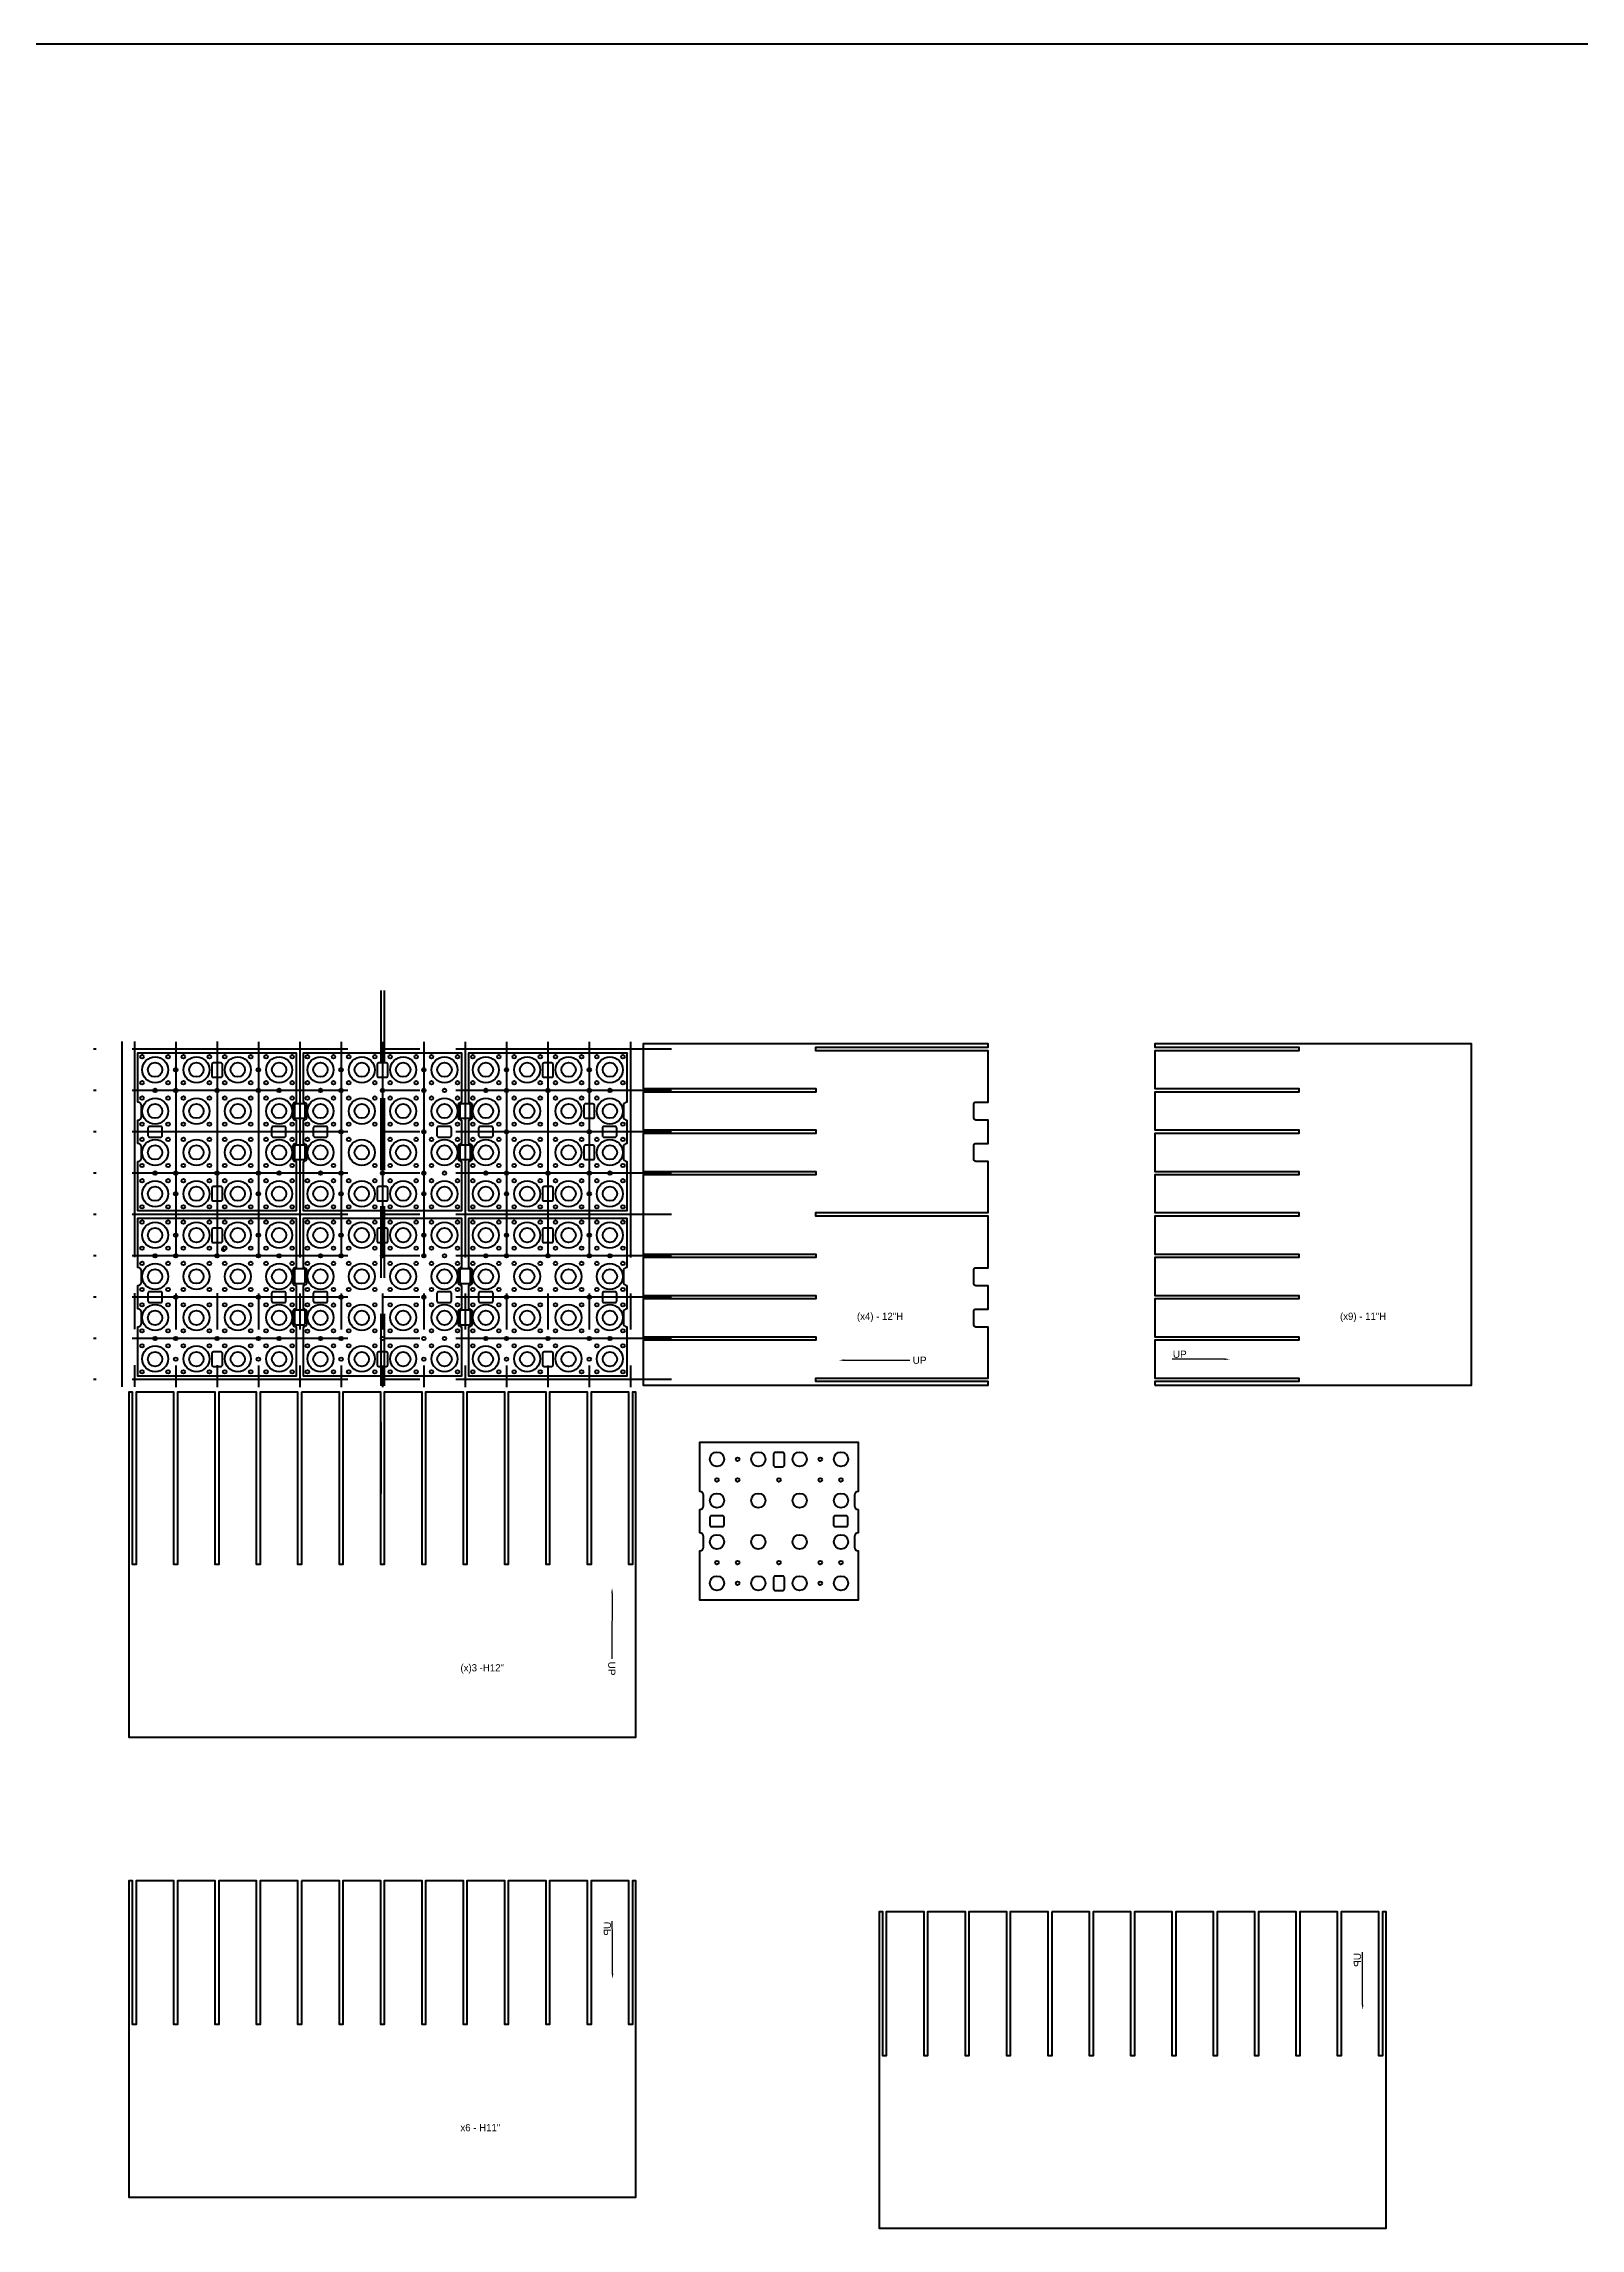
# Model space of a CAD drawing. Header units: millimetres. Extents: x -4815 to 20749, y -4662 to 5111.
# Drawn here: x 3294.2 to 3347.6, y 669.2 to 745.1 of the extents above; entities that cross this region are included whole.
import ezdxf
from ezdxf import colors
from ezdxf.entities.mleader import LeaderData, LeaderLine
from ezdxf.math import Vec2, Vec3

# ---------------------------------------------------------------- set-up
doc = ezdxf.new("R2010")
doc.units = ezdxf.units.MM
doc.header["$LTSCALE"] = 10
doc.header["$MEASUREMENT"] = 0
for name, pattern in [('CENTER2', [1.125, 0.75, -0.125, 0.125, -0.125]), ('DASHED2', [0.375, 0.25, -0.125]), ('HIDDEN', [0.375, 0.25, -0.125]), ('HIDDEN2', [0.1875, 0.125, -0.0625])]:
    doc.linetypes.add(name, pattern=pattern)
for name, color, linetype in [('A-ANNO-CNTR', 10, 'CENTER2'), ('A-ANNO-LEGN', 4, 'Continuous'), ('A-DETL-___4', 4, 'Continuous'), ('A-DETL-HDDN', 8, 'HIDDEN'), ('A-SECT-___5', 5, 'Continuous'), ('A-TTBL-___3', 3, 'Continuous')]:
    doc.layers.add(name, color=color, linetype=linetype)

# ---------------------------------------------------------------- blocks, each defined once
blk = doc.blocks.new('Interface PCB (Rev 2)')
at = {"layer": 'A-DETL-___4', "lineweight": 40, "transparency": 33554687}
blk.add_lwpolyline([(2.75, 0.406), (2.75, -0.406, 0.414214), (2.625, -0.531), (2.625, -0.906, 0.414214), (2.75, -1.031), (2.75, -2.75), (-2.75, -2.75), (-2.75, -1.031, 0.414214), (-2.625, -0.906), (-2.625, -0.531, 0.414214), (-2.75, -0.406), (-2.75, 0.406, 0.414214), (-2.625, 0.531), (-2.625, 0.906, 0.414214), (-2.75, 1.031), (-2.75, 2.75), (2.75, 2.75), (2.75, 1.031, 0.414214), (2.625, 0.906), (2.625, 0.531, 0.414214), (2.75, 0.406)], format="xyb", dxfattribs=at)
for centre, radius in [((-2.156, 2.156), 0.25), ((-0.719, 2.156), 0.25), ((0.719, 2.156), 0.25), ((2.156, 2.156), 0.25), ((-1.438, 2.156), 0.0625), ((1.437, 2.156), 0.0625), ((-2.156, 0.719), 0.25), ((-2.156, 1.437), 0.0625), ((-1.438, 1.437), 0.0625), ((-0.719, 0.719), 0.25), ((0, 1.437), 0.0625), ((0.719, 0.719), 0.25), ((1.437, 1.437), 0.0625), ((2.156, 0.719), 0.25), ((2.156, 1.437), 0.0625), ((-2.156, -0.719), 0.25), ((-0.719, -0.719), 0.25), ((0.719, -0.719), 0.25), ((2.156, -0.719), 0.25), ((-2.156, -1.438), 0.0625), ((-1.438, -1.438), 0.0625), ((0, -1.438), 0.0625), ((1.437, -1.438), 0.0625), ((2.156, -1.438), 0.0625), ((-2.156, -2.156), 0.25), ((-1.438, -2.156), 0.0625), ((-0.719, -2.156), 0.25), ((0.719, -2.156), 0.25), ((1.437, -2.156), 0.0625), ((2.156, -2.156), 0.25)]:
    blk.add_circle(centre, radius, dxfattribs=at)

msp = doc.modelspace()

# ---------------------------------------------------------------- linework, layer by layer
at = {"layer": 'A-ANNO-CNTR', "lineweight": 40, "transparency": 33554687}
for p, q in [((3296.908, 710.421), (3296.908, 698.421)), ((3297.346, 710.421), (3297.346, 698.421)), ((3298.783, 710.41), (3298.783, 698.41)), ((3300.221, 710.421), (3300.221, 698.421)), ((3300.221, 710.41), (3300.221, 698.41)), ((3301.658, 710.41), (3301.658, 698.41)), ((3303.096, 710.41), (3303.096, 698.41)), ((3304.533, 710.41), (3304.533, 698.41)), ((3305.971, 710.41), (3305.971, 698.41)), ((3307.408, 710.41), (3307.408, 698.41)), ((3308.846, 710.41), (3308.846, 698.41)), ((3310.283, 710.41), (3310.283, 698.41)), ((3311.721, 710.41), (3311.721, 698.41)), ((3313.158, 710.41), (3313.158, 698.41)), ((3314.596, 710.41), (3314.596, 698.41)), ((3316.021, 710.16), (3295.921, 710.16)), ((3316.021, 708.723), (3295.921, 708.723)), ((3316.021, 707.285), (3295.921, 707.285)), ((3316.021, 705.848), (3295.921, 705.848)), ((3316.021, 704.41), (3295.921, 704.41)), ((3316.021, 702.973), (3295.921, 702.973)), ((3316.021, 701.535), (3295.921, 701.535)), ((3316.021, 700.098), (3295.921, 700.098)), ((3316.021, 698.671), (3295.921, 698.671))]:
    msp.add_line(p, q, dxfattribs=at)
at = {"layer": 'A-DETL-HDDN', "linetype": 'HIDDEN2', "lineweight": 40, "transparency": 33554687}
for points in [[(3319.881, 695.639, 0.414214), (3319.944, 695.702), (3319.944, 696.077, 0.414214), (3319.881, 696.139), (3319.631, 696.139, 0.414214), (3319.569, 696.077), (3319.569, 695.702, 0.414214), (3319.631, 695.639)], [(3317.35, 693.619, 0.414214), (3317.413, 693.556), (3317.788, 693.556, 0.414214), (3317.85, 693.619), (3317.85, 693.869, 0.414214), (3317.788, 693.931), (3317.413, 693.931, 0.414214), (3317.35, 693.869)], [(3321.652, 693.619, 0.414214), (3321.714, 693.556), (3322.089, 693.556, 0.414214), (3322.152, 693.619), (3322.152, 693.869, 0.414214), (3322.089, 693.931), (3321.714, 693.931, 0.414214), (3321.652, 693.869)], [(3319.881, 691.338, 0.414214), (3319.944, 691.4), (3319.944, 691.775, 0.414214), (3319.881, 691.838), (3319.631, 691.838, 0.414214), (3319.569, 691.775), (3319.569, 691.4, 0.414214), (3319.631, 691.338)]]:
    msp.add_lwpolyline(points, format="xyb", close=True, dxfattribs=at)
at = {"layer": 'A-SECT-___5', "lineweight": 40, "transparency": 33554687}
for points in [[(3300.346, 709.18, 0.414214), (3300.408, 709.243), (3300.408, 709.618, 0.414214), (3300.346, 709.68), (3300.096, 709.68, 0.414214), (3300.033, 709.618), (3300.033, 709.243, 0.414214), (3300.096, 709.18)], [(3306.096, 709.18, 0.414214), (3306.158, 709.243), (3306.158, 709.618, 0.414214), (3306.096, 709.68), (3305.846, 709.68, 0.414214), (3305.783, 709.618), (3305.783, 709.243, 0.414214), (3305.846, 709.18)], [(3311.846, 709.18, 0.414214), (3311.908, 709.243), (3311.908, 709.618, 0.414214), (3311.846, 709.68), (3311.596, 709.68, 0.414214), (3311.533, 709.618), (3311.533, 709.243, 0.414214), (3311.596, 709.18)], [(3303.221, 707.754, 0.414214), (3303.283, 707.816), (3303.283, 708.191, 0.414214), (3303.221, 708.254), (3302.971, 708.254, 0.414214), (3302.908, 708.191), (3302.908, 707.816, 0.414214), (3302.971, 707.754)], [(3308.971, 707.754, 0.414214), (3309.033, 707.816), (3309.033, 708.191, 0.414214), (3308.971, 708.254), (3308.721, 708.254, 0.414214), (3308.658, 708.191), (3308.658, 707.816, 0.414214), (3308.721, 707.754)], [(3313.283, 707.754, 0.414214), (3313.346, 707.816), (3313.346, 708.191, 0.414214), (3313.283, 708.254), (3313.033, 708.254, 0.414214), (3312.971, 708.191), (3312.971, 707.816, 0.414214), (3313.033, 707.754)], [(3297.815, 707.16, 0.414214), (3297.877, 707.098), (3298.252, 707.098, 0.414214), (3298.315, 707.16), (3298.315, 707.41, 0.414214), (3298.252, 707.473), (3297.877, 707.473, 0.414214), (3297.815, 707.41)], [(3302.116, 707.16, 0.414214), (3302.179, 707.098), (3302.554, 707.098, 0.414214), (3302.616, 707.16), (3302.616, 707.41, 0.414214), (3302.554, 707.473), (3302.179, 707.473, 0.414214), (3302.116, 707.41)], [(3303.565, 707.16, 0.414214), (3303.627, 707.098), (3304.002, 707.098, 0.414214), (3304.065, 707.16), (3304.065, 707.41, 0.414214), (3304.002, 707.473), (3303.627, 707.473, 0.414214), (3303.565, 707.41)], [(3307.866, 707.16, 0.414214), (3307.929, 707.098), (3308.304, 707.098, 0.414214), (3308.366, 707.16), (3308.366, 707.41, 0.414214), (3308.304, 707.473), (3307.929, 707.473, 0.414214), (3307.866, 707.41)], [(3309.315, 707.16, 0.414214), (3309.377, 707.098), (3309.752, 707.098, 0.414214), (3309.815, 707.16), (3309.815, 707.41, 0.414214), (3309.752, 707.473), (3309.377, 707.473, 0.414214), (3309.315, 707.41)], [(3313.616, 707.16, 0.414214), (3313.679, 707.098), (3314.054, 707.098, 0.414214), (3314.116, 707.16), (3314.116, 707.41, 0.414214), (3314.054, 707.473), (3313.679, 707.473, 0.414214), (3313.616, 707.41)], [(3303.221, 706.316, 0.414214), (3303.283, 706.379), (3303.283, 706.754, 0.414214), (3303.221, 706.816), (3302.971, 706.816, 0.414214), (3302.908, 706.754), (3302.908, 706.379, 0.414214), (3302.971, 706.316)], [(3308.971, 706.316, 0.414214), (3309.033, 706.379), (3309.033, 706.754, 0.414214), (3308.971, 706.816), (3308.721, 706.816, 0.414214), (3308.658, 706.754), (3308.658, 706.379, 0.414214), (3308.721, 706.316)], [(3313.283, 706.316, 0.414214), (3313.346, 706.379), (3313.346, 706.754, 0.414214), (3313.283, 706.816), (3313.033, 706.816, 0.414214), (3312.971, 706.754), (3312.971, 706.379, 0.414214), (3313.033, 706.316)], [(3300.346, 704.879, 0.414214), (3300.408, 704.941), (3300.408, 705.316, 0.414214), (3300.346, 705.379), (3300.096, 705.379, 0.414214), (3300.033, 705.316), (3300.033, 704.941, 0.414214), (3300.096, 704.879)], [(3306.096, 704.879, 0.414214), (3306.158, 704.941), (3306.158, 705.316, 0.414214), (3306.096, 705.379), (3305.846, 705.379, 0.414214), (3305.783, 705.316), (3305.783, 704.941, 0.414214), (3305.846, 704.879)], [(3311.846, 704.879, 0.414214), (3311.908, 704.941), (3311.908, 705.316, 0.414214), (3311.846, 705.379), (3311.596, 705.379, 0.414214), (3311.533, 705.316), (3311.533, 704.941, 0.414214), (3311.596, 704.879)], [(3300.346, 703.43, 0.414214), (3300.408, 703.493), (3300.408, 703.868, 0.414214), (3300.346, 703.93), (3300.096, 703.93, 0.414214), (3300.033, 703.868), (3300.033, 703.493, 0.414214), (3300.096, 703.43)], [(3306.096, 703.43, 0.414214), (3306.158, 703.493), (3306.158, 703.868, 0.414214), (3306.096, 703.93), (3305.846, 703.93, 0.414214), (3305.783, 703.868), (3305.783, 703.493, 0.414214), (3305.846, 703.43)], [(3311.846, 703.43, 0.414214), (3311.908, 703.493), (3311.908, 703.868, 0.414214), (3311.846, 703.93), (3311.596, 703.93, 0.414214), (3311.533, 703.868), (3311.533, 703.493, 0.414214), (3311.596, 703.43)], [(3300.51, 703.181, 1.508577), (3300.429, 703.262, 1.508577)], [(3303.221, 702.015, 0.414214), (3303.283, 702.077), (3303.283, 702.452, 0.414214), (3303.221, 702.515), (3302.971, 702.515, 0.414214), (3302.908, 702.452), (3302.908, 702.077, 0.414214), (3302.971, 702.015)], [(3308.971, 702.015, 0.414214), (3309.033, 702.077), (3309.033, 702.452, 0.414214), (3308.971, 702.515), (3308.721, 702.515, 0.414214), (3308.658, 702.452), (3308.658, 702.077, 0.414214), (3308.721, 702.015)], [(3297.815, 701.41, 0.414214), (3297.877, 701.348), (3298.252, 701.348, 0.414214), (3298.315, 701.41), (3298.315, 701.66, 0.414214), (3298.252, 701.723), (3297.877, 701.723, 0.414214), (3297.815, 701.66)], [(3302.116, 701.41, 0.414214), (3302.179, 701.348), (3302.554, 701.348, 0.414214), (3302.616, 701.41), (3302.616, 701.66, 0.414214), (3302.554, 701.723), (3302.179, 701.723, 0.414214), (3302.116, 701.66)], [(3303.565, 701.41, 0.414214), (3303.627, 701.348), (3304.002, 701.348, 0.414214), (3304.065, 701.41), (3304.065, 701.66, 0.414214), (3304.002, 701.723), (3303.627, 701.723, 0.414214), (3303.565, 701.66)], [(3307.866, 701.41, 0.414214), (3307.929, 701.348), (3308.304, 701.348, 0.414214), (3308.366, 701.41), (3308.366, 701.66, 0.414214), (3308.304, 701.723), (3307.929, 701.723, 0.414214), (3307.866, 701.66)], [(3309.315, 701.41, 0.414214), (3309.377, 701.348), (3309.752, 701.348, 0.414214), (3309.815, 701.41), (3309.815, 701.66, 0.414214), (3309.752, 701.723), (3309.377, 701.723, 0.414214), (3309.315, 701.66)], [(3313.616, 701.41, 0.414214), (3313.679, 701.348), (3314.054, 701.348, 0.414214), (3314.116, 701.41), (3314.116, 701.66, 0.414214), (3314.054, 701.723), (3313.679, 701.723, 0.414214), (3313.616, 701.66)], [(3303.221, 700.577, 0.414214), (3303.283, 700.64), (3303.283, 701.015, 0.414214), (3303.221, 701.077), (3302.971, 701.077, 0.414214), (3302.908, 701.015), (3302.908, 700.64, 0.414214), (3302.971, 700.577)], [(3308.971, 700.577, 0.414214), (3309.033, 700.64), (3309.033, 701.015, 0.414214), (3308.971, 701.077), (3308.721, 701.077, 0.414214), (3308.658, 701.015), (3308.658, 700.64, 0.414214), (3308.721, 700.577)], [(3300.346, 699.129, 0.414214), (3300.408, 699.191), (3300.408, 699.566, 0.414214), (3300.346, 699.629), (3300.096, 699.629, 0.414214), (3300.033, 699.566), (3300.033, 699.191, 0.414214), (3300.096, 699.129)], [(3306.096, 699.129, 0.414214), (3306.158, 699.191), (3306.158, 699.566, 0.414214), (3306.096, 699.629), (3305.846, 699.629, 0.414214), (3305.783, 699.566), (3305.783, 699.191, 0.414214), (3305.846, 699.129)], [(3311.846, 699.129, 0.414214), (3311.908, 699.191), (3311.908, 699.566, 0.414214), (3311.846, 699.629), (3311.596, 699.629, 0.414214), (3311.533, 699.566), (3311.533, 699.191, 0.414214), (3311.596, 699.129)]]:
    msp.add_lwpolyline(points, format="xyb", close=True, dxfattribs=at)
for centre, radius in [((3297.612, 709.894), 0.0625), ((3298.065, 709.441), 0.45), ((3298.517, 709.894), 0.0625), ((3299.049, 709.894), 0.0625), ((3299.502, 709.441), 0.45), ((3299.955, 709.894), 0.0625), ((3300.487, 709.894), 0.0625), ((3300.94, 709.441), 0.45), ((3301.392, 709.894), 0.0625), ((3301.924, 709.894), 0.0625), ((3302.377, 709.441), 0.45), ((3302.83, 709.894), 0.0625), ((3303.362, 709.894), 0.0625), ((3303.815, 709.441), 0.45), ((3304.267, 709.894), 0.0625), ((3304.799, 709.894), 0.0625), ((3305.252, 709.441), 0.45), ((3305.705, 709.894), 0.0625), ((3306.237, 709.894), 0.0625), ((3306.69, 709.441), 0.45), ((3307.142, 709.894), 0.0625), ((3307.674, 709.894), 0.0625), ((3308.127, 709.441), 0.45), ((3308.58, 709.894), 0.0625), ((3308.58, 709.894), 0.0625), ((3309.112, 709.894), 0.0625), ((3309.565, 709.441), 0.45), ((3310.017, 709.894), 0.0625), ((3310.549, 709.894), 0.0625), ((3311.002, 709.441), 0.45), ((3311.455, 709.894), 0.0625), ((3311.987, 709.894), 0.0625), ((3312.44, 709.441), 0.45), ((3312.892, 709.894), 0.0625), ((3313.424, 709.894), 0.0625), ((3313.877, 709.441), 0.45), ((3314.33, 709.894), 0.0625), ((3297.612, 708.989), 0.0625), ((3298.065, 708.723), 0.0625), ((3298.517, 708.989), 0.0625), ((3298.783, 709.441), 0.0625), ((3298.783, 708.723), 0.0625), ((3299.049, 708.989), 0.0625), ((3299.955, 708.989), 0.0625), ((3300.221, 708.723), 0.0625), ((3300.487, 708.989), 0.0625), ((3301.392, 708.989), 0.0625), ((3301.658, 709.441), 0.0625), ((3301.658, 708.723), 0.0625), ((3301.924, 708.989), 0.0625), ((3302.377, 708.723), 0.0625), ((3302.83, 708.989), 0.0625), ((3303.362, 708.989), 0.0625), ((3303.815, 708.723), 0.0625), ((3304.267, 708.989), 0.0625), ((3304.533, 709.441), 0.0625), ((3304.533, 708.723), 0.0625), ((3304.799, 708.989), 0.0625), ((3305.705, 708.989), 0.0625), ((3305.971, 708.723), 0.0625), ((3306.237, 708.989), 0.0625), ((3307.142, 708.989), 0.0625), ((3307.408, 709.441), 0.0625), ((3307.408, 708.723), 0.0625), ((3307.674, 708.989), 0.0625), ((3307.674, 708.989), 0.0625), ((3308.127, 708.723), 0.0625), ((3308.58, 708.989), 0.0625), ((3309.112, 708.989), 0.0625), ((3309.565, 708.723), 0.0625), ((3310.017, 708.989), 0.0625), ((3310.283, 709.441), 0.0625), ((3310.283, 708.723), 0.0625), ((3310.549, 708.989), 0.0625), ((3311.455, 708.989), 0.0625), ((3311.721, 708.723), 0.0625), ((3311.987, 708.989), 0.0625), ((3312.892, 708.989), 0.0625), ((3313.158, 709.441), 0.0625), ((3313.158, 708.723), 0.0625), ((3313.424, 708.989), 0.0625), ((3313.877, 708.723), 0.0625), ((3314.33, 708.989), 0.0625), ((3297.612, 708.457), 0.0625), ((3298.065, 708.004), 0.45), ((3298.517, 708.457), 0.0625), ((3299.049, 708.457), 0.0625), ((3299.502, 708.004), 0.45), ((3299.955, 708.457), 0.0625), ((3300.487, 708.457), 0.0625), ((3300.94, 708.004), 0.45), ((3301.392, 708.457), 0.0625), ((3301.924, 708.457), 0.0625), ((3302.377, 708.004), 0.45), ((3302.83, 708.457), 0.0625), ((3303.362, 708.457), 0.0625), ((3303.815, 708.004), 0.45), ((3304.267, 708.457), 0.0625), ((3304.799, 708.457), 0.0625), ((3305.252, 708.004), 0.45), ((3305.705, 708.457), 0.0625), ((3306.237, 708.457), 0.0625), ((3306.69, 708.004), 0.45), ((3307.142, 708.457), 0.0625), ((3307.674, 708.457), 0.0625), ((3308.127, 708.004), 0.45), ((3308.58, 708.457), 0.0625), ((3309.112, 708.457), 0.0625), ((3309.565, 708.004), 0.45), ((3310.017, 708.457), 0.0625), ((3310.549, 708.457), 0.0625), ((3311.002, 708.004), 0.45), ((3311.455, 708.457), 0.0625), ((3311.987, 708.457), 0.0625), ((3312.44, 708.004), 0.45), ((3312.892, 708.457), 0.0625), ((3313.424, 708.457), 0.0625), ((3313.877, 708.004), 0.45), ((3297.612, 707.551), 0.0625), ((3298.517, 707.551), 0.0625), ((3299.049, 707.551), 0.0625), ((3299.955, 707.551), 0.0625), ((3300.487, 707.551), 0.0625), ((3301.392, 707.551), 0.0625), ((3301.924, 707.551), 0.0625), ((3302.83, 707.551), 0.0625), ((3303.362, 707.551), 0.0625), ((3304.267, 707.551), 0.0625), ((3304.533, 707.285), 0.0625), ((3304.799, 707.551), 0.0625), ((3305.705, 707.551), 0.0625), ((3306.237, 707.551), 0.0625), ((3307.142, 707.551), 0.0625), ((3307.408, 707.285), 0.0625), ((3307.674, 707.551), 0.0625), ((3308.58, 707.551), 0.0625), ((3309.112, 707.551), 0.0625), ((3310.017, 707.551), 0.0625), ((3310.283, 707.285), 0.0625), ((3310.549, 707.551), 0.0625), ((3311.455, 707.551), 0.0625), ((3311.987, 707.551), 0.0625), ((3312.892, 707.551), 0.0625), ((3313.158, 707.285), 0.0625), ((3314.33, 707.551), 0.0625), ((3297.612, 707.019), 0.0625), ((3298.065, 706.566), 0.45), ((3298.517, 707.019), 0.0625), ((3299.049, 707.019), 0.0625), ((3299.502, 706.566), 0.45), ((3299.955, 707.019), 0.0625), ((3300.487, 707.019), 0.0625), ((3300.94, 706.566), 0.45), ((3301.392, 707.019), 0.0625), ((3301.924, 707.019), 0.0625), ((3302.377, 706.566), 0.45), ((3302.83, 707.019), 0.0625), ((3303.362, 707.019), 0.0625), ((3303.815, 706.566), 0.45), ((3304.799, 707.019), 0.0625), ((3305.252, 706.566), 0.45), ((3306.237, 707.019), 0.0625), ((3306.69, 706.566), 0.45), ((3307.142, 707.019), 0.0625), ((3307.674, 707.019), 0.0625), ((3308.127, 706.566), 0.45), ((3308.58, 707.019), 0.0625), ((3309.112, 707.019), 0.0625), ((3309.565, 706.566), 0.45), ((3310.017, 707.019), 0.0625), ((3310.549, 707.019), 0.0625), ((3311.002, 706.566), 0.45), ((3311.455, 707.019), 0.0625), ((3311.987, 707.019), 0.0625), ((3312.44, 706.566), 0.45), ((3312.892, 707.019), 0.0625), ((3313.424, 707.019), 0.0625), ((3313.877, 706.566), 0.45), ((3314.33, 707.019), 0.0625), ((3297.612, 706.114), 0.0625), ((3298.065, 705.848), 0.0625), ((3298.517, 706.114), 0.0625), ((3298.783, 705.848), 0.0625), ((3299.049, 706.114), 0.0625), ((3299.955, 706.114), 0.0625), ((3300.221, 705.848), 0.0625), ((3300.487, 706.114), 0.0625), ((3301.392, 706.114), 0.0625), ((3301.658, 705.848), 0.0625), ((3301.924, 706.114), 0.0625), ((3302.377, 705.848), 0.0625), ((3302.83, 706.114), 0.0625), ((3303.815, 705.848), 0.0625), ((3304.267, 706.114), 0.0625), ((3304.533, 705.848), 0.0625), ((3305.705, 706.114), 0.0625), ((3305.971, 705.848), 0.0625), ((3306.237, 706.114), 0.0625), ((3307.142, 706.114), 0.0625), ((3307.408, 705.848), 0.0625), ((3307.674, 706.114), 0.0625), ((3308.127, 705.848), 0.0625), ((3308.58, 706.114), 0.0625), ((3309.112, 706.114), 0.0625), ((3309.565, 705.848), 0.0625), ((3310.017, 706.114), 0.0625), ((3310.283, 705.848), 0.0625), ((3310.549, 706.114), 0.0625), ((3311.455, 706.114), 0.0625), ((3311.721, 705.848), 0.0625), ((3311.987, 706.114), 0.0625), ((3312.892, 706.114), 0.0625), ((3313.158, 705.848), 0.0625), ((3313.424, 706.114), 0.0625), ((3313.877, 705.848), 0.0625), ((3314.33, 706.114), 0.0625), ((3297.612, 705.582), 0.0625), ((3298.065, 705.129), 0.45), ((3298.517, 705.582), 0.0625), ((3298.783, 705.129), 0.0625), ((3299.049, 705.582), 0.0625), ((3299.502, 705.129), 0.45), ((3299.955, 705.582), 0.0625), ((3300.487, 705.582), 0.0625), ((3300.94, 705.129), 0.45), ((3301.392, 705.582), 0.0625), ((3301.658, 705.129), 0.0625), ((3301.924, 705.582), 0.0625), ((3302.377, 705.129), 0.45), ((3302.83, 705.582), 0.0625), ((3303.362, 705.582), 0.0625), ((3303.815, 705.129), 0.45), ((3304.267, 705.582), 0.0625), ((3304.533, 705.129), 0.0625), ((3304.799, 705.582), 0.0625), ((3305.252, 705.129), 0.45), ((3305.705, 705.582), 0.0625), ((3306.237, 705.582), 0.0625), ((3306.69, 705.129), 0.45), ((3307.142, 705.582), 0.0625), ((3307.408, 705.129), 0.0625), ((3307.674, 705.582), 0.0625), ((3308.127, 705.129), 0.45), ((3308.58, 705.582), 0.0625), ((3309.112, 705.582), 0.0625), ((3309.565, 705.129), 0.45), ((3310.017, 705.582), 0.0625), ((3310.283, 705.129), 0.0625), ((3310.549, 705.582), 0.0625), ((3311.002, 705.129), 0.45), ((3311.455, 705.582), 0.0625), ((3311.987, 705.582), 0.0625), ((3312.44, 705.129), 0.45), ((3312.892, 705.582), 0.0625), ((3313.158, 705.129), 0.0625), ((3313.424, 705.582), 0.0625), ((3313.877, 705.129), 0.45), ((3314.33, 705.582), 0.0625), ((3314.33, 705.582), 0.0625), ((3297.612, 704.676), 0.0625), ((3297.612, 704.144), 0.0625), ((3298.517, 704.676), 0.0625), ((3298.517, 704.144), 0.0625), ((3299.049, 704.676), 0.0625), ((3299.049, 704.144), 0.0625), ((3299.955, 704.676), 0.0625), ((3299.955, 704.144), 0.0625), ((3300.487, 704.676), 0.0625), ((3300.487, 704.144), 0.0625), ((3301.392, 704.676), 0.0625), ((3301.392, 704.144), 0.0625), ((3301.924, 704.676), 0.0625), ((3301.924, 704.144), 0.0625), ((3302.83, 704.676), 0.0625), ((3302.83, 704.144), 0.0625), ((3303.362, 704.676), 0.0625), ((3303.362, 704.144), 0.0625), ((3304.267, 704.676), 0.0625), ((3304.267, 704.144), 0.0625), ((3304.799, 704.676), 0.0625), ((3304.799, 704.144), 0.0625), ((3305.705, 704.676), 0.0625), ((3305.705, 704.144), 0.0625), ((3306.237, 704.676), 0.0625), ((3306.237, 704.144), 0.0625), ((3307.142, 704.676), 0.0625), ((3307.142, 704.144), 0.0625), ((3307.674, 704.676), 0.0625), ((3307.674, 704.144), 0.0625), ((3308.58, 704.676), 0.0625), ((3308.58, 704.144), 0.0625), ((3309.112, 704.676), 0.0625), ((3309.112, 704.144), 0.0625), ((3310.017, 704.676), 0.0625), ((3310.017, 704.144), 0.0625), ((3310.549, 704.676), 0.0625), ((3310.549, 704.144), 0.0625), ((3311.455, 704.676), 0.0625), ((3311.455, 704.144), 0.0625), ((3311.987, 704.676), 0.0625), ((3311.987, 704.144), 0.0625), ((3312.892, 704.676), 0.0625), ((3312.892, 704.144), 0.0625), ((3313.424, 704.676), 0.0625), ((3313.424, 704.676), 0.0625), ((3313.424, 704.144), 0.0625), ((3314.33, 704.676), 0.0625), ((3314.33, 704.144), 0.0625), ((3298.065, 703.691), 0.45), ((3298.783, 703.691), 0.0625), ((3299.502, 703.691), 0.45), ((3300.94, 703.691), 0.45), ((3301.658, 703.691), 0.0625), ((3302.377, 703.691), 0.45), ((3303.815, 703.691), 0.45), ((3304.533, 703.691), 0.0625), ((3305.252, 703.691), 0.45), ((3306.69, 703.691), 0.45), ((3307.408, 703.691), 0.0625), ((3308.127, 703.691), 0.45), ((3309.565, 703.691), 0.45), ((3310.283, 703.691), 0.0625), ((3311.002, 703.691), 0.45), ((3312.44, 703.691), 0.45), ((3313.158, 703.691), 0.0625), ((3313.877, 703.691), 0.45), ((3297.612, 703.239), 0.0625), ((3297.612, 702.707), 0.0625), ((3298.065, 702.254), 0.45), ((3298.065, 702.973), 0.0625), ((3298.517, 703.239), 0.0625), ((3298.517, 702.707), 0.0625), ((3298.783, 702.973), 0.0625), ((3299.049, 703.239), 0.0625), ((3299.049, 702.707), 0.0625), ((3299.502, 702.254), 0.45), ((3299.955, 703.239), 0.0625), ((3299.955, 702.707), 0.0625), ((3300.221, 702.973), 0.0625), ((3300.487, 703.239), 0.0625), ((3300.487, 702.707), 0.0625), ((3300.94, 702.254), 0.45), ((3301.392, 703.239), 0.0625), ((3301.392, 702.707), 0.0625), ((3301.658, 702.973), 0.0625), ((3301.924, 703.239), 0.0625), ((3301.924, 702.707), 0.0625), ((3302.377, 702.254), 0.45), ((3302.377, 702.973), 0.0625), ((3302.83, 703.239), 0.0625), ((3302.83, 702.707), 0.0625), ((3303.362, 703.239), 0.0625), ((3303.362, 702.707), 0.0625), ((3303.815, 702.254), 0.45), ((3303.815, 702.973), 0.0625), ((3304.267, 703.239), 0.0625), ((3304.267, 702.707), 0.0625), ((3304.533, 702.973), 0.0625), ((3304.799, 703.239), 0.0625), ((3304.799, 702.707), 0.0625), ((3305.252, 702.254), 0.45), ((3305.705, 703.239), 0.0625), ((3305.705, 702.707), 0.0625), ((3305.971, 702.973), 0.0625), ((3306.237, 703.239), 0.0625), ((3306.237, 702.707), 0.0625), ((3306.69, 702.254), 0.45), ((3307.142, 703.239), 0.0625), ((3307.142, 702.707), 0.0625), ((3307.408, 702.973), 0.0625), ((3307.674, 703.239), 0.0625), ((3307.674, 702.707), 0.0625), ((3308.127, 702.254), 0.45), ((3308.127, 702.973), 0.0625), ((3308.58, 703.239), 0.0625), ((3308.58, 702.707), 0.0625), ((3309.112, 703.239), 0.0625), ((3309.112, 702.707), 0.0625), ((3309.565, 702.254), 0.45), ((3309.565, 702.973), 0.0625), ((3310.017, 703.239), 0.0625), ((3310.017, 702.707), 0.0625), ((3310.283, 702.973), 0.0625), ((3310.549, 703.239), 0.0625), ((3310.549, 702.707), 0.0625), ((3311.002, 702.254), 0.45), ((3311.455, 703.239), 0.0625), ((3311.455, 702.707), 0.0625), ((3311.721, 702.973), 0.0625), ((3311.987, 703.239), 0.0625), ((3311.987, 702.707), 0.0625), ((3312.44, 702.254), 0.45), ((3312.892, 703.239), 0.0625), ((3312.892, 702.707), 0.0625), ((3313.158, 702.973), 0.0625), ((3313.424, 703.239), 0.0625), ((3313.424, 702.707), 0.0625), ((3313.877, 702.254), 0.45), ((3313.877, 702.973), 0.0625), ((3314.33, 703.239), 0.0625), ((3314.33, 702.707), 0.0625), ((3297.612, 701.801), 0.0625), ((3297.612, 701.269), 0.0625), ((3298.065, 700.827), 0.45), ((3298.517, 701.801), 0.0625), ((3298.517, 701.269), 0.0625), ((3298.783, 701.535), 0.0625), ((3299.049, 701.801), 0.0625), ((3299.049, 701.269), 0.0625), ((3299.502, 700.827), 0.45), ((3299.955, 701.801), 0.0625), ((3299.955, 701.269), 0.0625), ((3300.487, 701.801), 0.0625), ((3300.487, 701.269), 0.0625), ((3300.94, 700.827), 0.45), ((3301.392, 701.801), 0.0625), ((3301.392, 701.269), 0.0625), ((3301.658, 701.535), 0.0625), ((3301.924, 701.801), 0.0625), ((3301.924, 701.269), 0.0625), ((3302.377, 700.827), 0.45), ((3302.83, 701.801), 0.0625), ((3302.83, 701.269), 0.0625), ((3303.362, 701.801), 0.0625), ((3303.362, 701.269), 0.0625), ((3303.815, 700.827), 0.45), ((3304.267, 701.801), 0.0625), ((3304.267, 701.258), 0.0625), ((3304.533, 701.535), 0.0625), ((3304.799, 701.801), 0.0625), ((3304.799, 701.269), 0.0625), ((3305.252, 700.827), 0.45), ((3305.705, 701.801), 0.0625), ((3305.705, 701.269), 0.0625), ((3306.237, 701.801), 0.0625), ((3306.237, 701.269), 0.0625), ((3306.69, 700.827), 0.45), ((3307.142, 701.801), 0.0625), ((3307.142, 701.269), 0.0625), ((3307.408, 701.535), 0.0625), ((3307.674, 701.801), 0.0625), ((3307.674, 701.269), 0.0625), ((3308.127, 700.827), 0.45), ((3308.58, 701.801), 0.0625), ((3308.58, 701.269), 0.0625), ((3309.112, 701.801), 0.0625), ((3309.112, 701.269), 0.0625), ((3309.565, 700.827), 0.45), ((3310.017, 701.801), 0.0625), ((3310.017, 701.269), 0.0625), ((3310.283, 701.535), 0.0625), ((3310.549, 701.801), 0.0625), ((3310.549, 701.269), 0.0625), ((3311.002, 700.827), 0.45), ((3311.455, 701.801), 0.0625), ((3311.455, 701.269), 0.0625), ((3311.455, 701.269), 0.0625), ((3311.987, 701.801), 0.0625), ((3311.987, 701.269), 0.0625), ((3312.44, 700.827), 0.45), ((3312.892, 701.801), 0.0625), ((3312.892, 701.269), 0.0625), ((3313.158, 701.535), 0.0625), ((3313.424, 701.801), 0.0625), ((3313.424, 701.269), 0.0625), ((3313.877, 700.827), 0.45), ((3314.33, 701.801), 0.0625), ((3314.33, 701.269), 0.0625), ((3297.612, 700.364), 0.0625), ((3298.517, 700.364), 0.0625), ((3299.049, 700.364), 0.0625), ((3299.955, 700.364), 0.0625), ((3300.487, 700.364), 0.0625), ((3301.392, 700.364), 0.0625), ((3301.924, 700.364), 0.0625), ((3302.83, 700.364), 0.0625), ((3303.362, 700.353), 0.0625), ((3304.267, 700.364), 0.0625), ((3304.799, 700.364), 0.0625), ((3305.705, 700.364), 0.0625), ((3306.237, 700.364), 0.0625), ((3307.142, 700.364), 0.0625), ((3307.674, 700.364), 0.0625), ((3308.58, 700.364), 0.0625), ((3309.112, 700.364), 0.0625), ((3310.017, 700.364), 0.0625), ((3310.549, 700.364), 0.0625), ((3310.549, 700.364), 0.0625), ((3311.455, 700.364), 0.0625), ((3311.987, 700.364), 0.0625), ((3312.892, 700.364), 0.0625), ((3313.424, 700.364), 0.0625), ((3314.33, 700.364), 0.0625), ((3297.612, 699.843), 0.0625), ((3298.065, 699.39), 0.45), ((3298.065, 700.098), 0.0625), ((3298.517, 699.843), 0.0625), ((3298.783, 700.098), 0.0625), ((3299.049, 699.843), 0.0625), ((3299.502, 699.39), 0.45), ((3299.955, 699.843), 0.0625), ((3300.221, 700.098), 0.0625), ((3300.487, 699.843), 0.0625), ((3300.94, 699.39), 0.45), ((3301.392, 699.843), 0.0625), ((3301.658, 700.098), 0.0625), ((3301.924, 699.843), 0.0625), ((3302.377, 699.39), 0.45), ((3302.377, 700.098), 0.0625), ((3302.83, 699.843), 0.0625), ((3303.362, 699.843), 0.0625), ((3303.815, 699.39), 0.45), ((3303.815, 700.098), 0.0625), ((3304.267, 699.843), 0.0625), ((3304.533, 700.098), 0.0625), ((3304.799, 699.843), 0.0625), ((3305.252, 699.39), 0.45), ((3305.705, 699.843), 0.0625), ((3305.971, 700.098), 0.0625), ((3306.237, 699.843), 0.0625), ((3306.69, 699.39), 0.45), ((3307.142, 699.843), 0.0625), ((3307.408, 700.098), 0.0625), ((3307.674, 699.843), 0.0625), ((3308.127, 699.39), 0.45), ((3308.127, 700.098), 0.0625), ((3308.58, 699.843), 0.0625), ((3309.112, 699.843), 0.0625), ((3309.565, 699.39), 0.45), ((3309.565, 700.098), 0.0625), ((3310.017, 699.843), 0.0625), ((3310.283, 700.098), 0.0625), ((3310.549, 699.843), 0.0625), ((3311.002, 699.39), 0.45), ((3311.455, 699.843), 0.0625), ((3311.721, 700.098), 0.0625), ((3311.987, 699.843), 0.0625), ((3312.44, 699.39), 0.45), ((3313.158, 700.098), 0.0625), ((3313.424, 699.843), 0.0625), ((3313.877, 699.39), 0.45), ((3313.877, 700.098), 0.0625), ((3314.33, 699.843), 0.0625), ((3297.612, 698.937), 0.0625), ((3298.517, 698.937), 0.0625), ((3298.783, 699.379), 0.0625), ((3299.049, 698.937), 0.0625), ((3299.955, 698.937), 0.0625), ((3300.487, 698.937), 0.0625), ((3301.392, 698.937), 0.0625), ((3301.658, 699.379), 0.0625), ((3301.924, 698.937), 0.0625), ((3302.83, 698.937), 0.0625), ((3303.362, 698.937), 0.0625), ((3304.267, 698.937), 0.0625), ((3304.533, 699.379), 0.0625), ((3304.799, 698.937), 0.0625), ((3305.705, 698.937), 0.0625), ((3306.237, 698.937), 0.0625), ((3307.142, 698.937), 0.0625), ((3307.408, 699.379), 0.0625), ((3307.674, 698.937), 0.0625), ((3308.58, 698.937), 0.0625), ((3309.112, 698.937), 0.0625), ((3310.017, 698.937), 0.0625), ((3310.283, 699.379), 0.0625), ((3310.549, 698.937), 0.0625), ((3311.455, 698.937), 0.0625), ((3312.892, 698.937), 0.0625), ((3313.158, 699.379), 0.0625), ((3313.424, 698.937), 0.0625), ((3314.33, 698.937), 0.0625)]:
    msp.add_circle(centre, radius, dxfattribs=at)
at = {"layer": 'A-TTBL-___3', "lineweight": 40, "transparency": 33554687}
msp.add_lwpolyline([(3327.033, 703.867), (3327.033, 704.348), (3321.033, 704.348), (3321.033, 704.473), (3327.033, 704.473), (3327.033, 706.254), (3326.596, 706.254, -0.414214), (3326.533, 706.316), (3326.533, 706.817, -0.414214), (3326.596, 706.88), (3327.033, 706.88), (3327.033, 707.691), (3326.596, 707.691, -0.414214), (3326.533, 707.754), (3326.533, 708.255, -0.414214), (3326.596, 708.317), (3327.033, 708.317), (3327.033, 710.098), (3321.033, 710.098), (3321.033, 710.223), (3327.033, 710.223), (3327.033, 710.348), (3315.033, 710.348), (3315.033, 708.785), (3321.033, 708.785), (3321.033, 708.66), (3315.033, 708.66), (3315.033, 707.348), (3321.033, 707.348), (3321.033, 707.223), (3315.033, 707.223), (3315.033, 705.91), (3321.033, 705.91), (3321.033, 705.785), (3315.033, 705.785), (3315.033, 703.035), (3321.033, 703.035), (3321.033, 702.91), (3315.033, 702.91), (3315.033, 701.598), (3321.033, 701.598), (3321.033, 701.473), (3315.033, 701.473), (3315.033, 700.16), (3321.033, 700.16), (3321.033, 700.035), (3315.033, 700.035), (3315.033, 698.473), (3327.033, 698.473), (3327.033, 698.598), (3321.033, 698.598), (3321.033, 698.723), (3327.033, 698.723), (3327.033, 700.495), (3326.596, 700.495, -0.414214), (3326.533, 700.558), (3326.533, 701.059, -0.414214), (3326.596, 701.121), (3327.033, 701.121), (3327.033, 701.933), (3326.596, 701.933, -0.414214), (3326.533, 701.995), (3326.533, 702.496, -0.414214), (3326.596, 702.559), (3327.033, 702.559), (3327.033, 704.348)], format="xyb", dxfattribs=at)
for points in [[(3332.828, 698.473), (3343.828, 698.473), (3343.828, 710.348), (3332.828, 710.348), (3332.828, 710.223), (3337.828, 710.223), (3337.828, 710.098), (3332.828, 710.098), (3332.828, 708.785), (3337.828, 708.785), (3337.828, 708.66), (3332.828, 708.66), (3332.828, 707.348), (3337.828, 707.348), (3337.828, 707.223), (3332.828, 707.223), (3332.828, 705.91), (3337.828, 705.91), (3337.828, 705.785), (3332.828, 705.785), (3332.828, 704.473), (3337.828, 704.473), (3337.828, 704.348), (3332.828, 704.348), (3332.828, 703.035), (3337.828, 703.035), (3337.828, 702.91), (3332.828, 702.91), (3332.828, 701.598), (3337.828, 701.598), (3337.828, 701.473), (3332.828, 701.473), (3332.828, 700.16), (3337.828, 700.16), (3337.828, 700.035), (3332.828, 700.035), (3332.828, 698.723), (3337.828, 698.723), (3337.828, 698.598), (3332.828, 698.598)], [(3303.158, 698.234), (3303.158, 692.234), (3303.033, 692.234), (3303.033, 698.234), (3301.721, 698.234), (3301.721, 692.234), (3301.596, 692.234), (3301.596, 698.234), (3300.283, 698.234), (3300.283, 692.234), (3300.158, 692.234), (3300.158, 698.234), (3298.846, 698.234), (3298.846, 692.234), (3298.721, 692.234), (3298.721, 698.234), (3297.408, 698.234), (3297.408, 692.234), (3297.283, 692.234), (3297.283, 698.234), (3297.158, 698.234), (3297.158, 686.234), (3314.783, 686.234), (3314.783, 698.234), (3314.658, 698.234), (3314.658, 692.234), (3314.533, 692.234), (3314.533, 698.234), (3313.221, 698.234), (3313.221, 692.234), (3313.096, 692.234), (3313.096, 698.234), (3311.783, 698.234), (3311.783, 692.234), (3311.658, 692.234), (3311.658, 698.234), (3310.346, 698.234), (3310.346, 692.234), (3310.221, 692.234), (3310.221, 698.234), (3308.908, 698.234), (3308.908, 692.234), (3308.783, 692.234), (3308.783, 698.234), (3307.471, 698.234), (3307.471, 692.234), (3307.346, 692.234), (3307.346, 698.234), (3306.033, 698.234), (3306.033, 692.234), (3305.908, 692.234), (3305.908, 698.234), (3304.596, 698.234), (3304.596, 692.234), (3304.471, 692.234), (3304.471, 698.234)], [(3303.158, 681.243), (3303.158, 676.243), (3303.033, 676.243), (3303.033, 681.243), (3301.721, 681.243), (3301.721, 676.243), (3301.596, 676.243), (3301.596, 681.243), (3300.283, 681.243), (3300.283, 676.243), (3300.158, 676.243), (3300.158, 681.243), (3298.846, 681.243), (3298.846, 676.243), (3298.721, 676.243), (3298.721, 681.243), (3297.408, 681.243), (3297.408, 676.243), (3297.283, 676.243), (3297.283, 681.243), (3297.158, 681.243), (3297.158, 670.243), (3314.783, 670.243), (3314.783, 681.243), (3314.658, 681.243), (3314.658, 676.243), (3314.533, 676.243), (3314.533, 681.243), (3313.221, 681.243), (3313.221, 676.243), (3313.096, 676.243), (3313.096, 681.243), (3311.783, 681.243), (3311.783, 676.243), (3311.658, 676.243), (3311.658, 681.243), (3310.346, 681.243), (3310.346, 676.243), (3310.221, 676.243), (3310.221, 681.243), (3308.908, 681.243), (3308.908, 676.243), (3308.783, 676.243), (3308.783, 681.243), (3307.471, 681.243), (3307.471, 676.243), (3307.346, 676.243), (3307.346, 681.243), (3306.033, 681.243), (3306.033, 676.243), (3305.908, 676.243), (3305.908, 681.243), (3304.596, 681.243), (3304.596, 676.243), (3304.471, 676.243), (3304.471, 681.243)], [(3329.237, 680.157), (3329.237, 675.157), (3329.112, 675.157), (3329.112, 680.157), (3327.799, 680.157), (3327.799, 675.157), (3327.674, 675.157), (3327.674, 680.157), (3326.362, 680.157), (3326.362, 675.157), (3326.237, 675.157), (3326.237, 680.157), (3324.924, 680.157), (3324.924, 675.157), (3324.799, 675.157), (3324.799, 680.157), (3323.487, 680.157), (3323.487, 675.157), (3323.362, 675.157), (3323.362, 680.157), (3323.237, 680.157), (3323.237, 669.157), (3340.862, 669.157), (3340.862, 680.157), (3340.737, 680.157), (3340.737, 675.157), (3340.612, 675.157), (3340.612, 680.157), (3339.299, 680.157), (3339.299, 675.157), (3339.174, 675.157), (3339.174, 680.157), (3337.862, 680.157), (3337.862, 675.157), (3337.737, 675.157), (3337.737, 680.157), (3336.424, 680.157), (3336.424, 675.157), (3336.299, 675.157), (3336.299, 680.157), (3334.987, 680.157), (3334.987, 675.157), (3334.862, 675.157), (3334.862, 680.157), (3333.549, 680.157), (3333.549, 675.157), (3333.424, 675.157), (3333.424, 680.157), (3332.112, 680.157), (3332.112, 675.157), (3331.987, 675.157), (3331.987, 680.157), (3330.674, 680.157), (3330.674, 675.157), (3330.549, 675.157), (3330.549, 680.157)]]:
    msp.add_lwpolyline(points, close=True, dxfattribs=at)
at = {"layer": 'Defpoints', "lineweight": 40, "transparency": 33554687}
msp.add_line((3133.925, 745.121), (3512.637, 745.121), dxfattribs=at)
at = {"layer": 'Defpoints', "color": 8, "linetype": 'DASHED2', "lineweight": 40, "transparency": 33554687}
for p, q in [((3305.908, 712.203), (3305.908, 693.679)), ((3306.033, 712.203), (3306.033, 693.679))]:
    msp.add_line(p, q, dxfattribs=at)
at = {"layer": 'Defpoints', "color": 6, "lineweight": 40, "transparency": 33554687}
msp.add_line((3296.908, 710.16), (3296.908, 698.671), dxfattribs=at)

# ---------------------------------------------------------------- block references
at = {"layer": 'Defpoints', "lineweight": 40, "transparency": 33554687}
for p in [(3300.221, 707.285), (3305.971, 707.285), (3311.721, 707.285), (3300.221, 701.535), (3305.971, 701.535), (3311.721, 701.535), (3319.756, 693.744)]:
    msp.add_blockref('Interface PCB (Rev 2)', p, dxfattribs=at)

# ---------------------------------------------------------------- texts
at = {"layer": 'Defpoints', "lineweight": 40, "transparency": 33554687, "char_height": 0.25, "attachment_point": 1}
for s, width, insert in [('(x4) - 12"H', 3.6283, (3322.467, 700.994)), ('(x9) - 11"H', 1.69873, (3339.261, 700.994)), ('(x)3 -H12" ', 3.50917, (3308.682, 688.772)), ('x6 - H11"', 3.50917, (3308.682, 672.782))]:
    msp.add_mtext_dynamic_manual_height_columns(s, width=width, gutter_width=1.25, heights=[0], dxfattribs=dict(at, insert=insert))

# ---------------------------------------------------------------- leaders
at = {"layer": 'A-ANNO-LEGN', "lineweight": 40, "transparency": 33554687}
ml = msp.add_multileader_mtext('Standard', dxfattribs=at)
ml.set_content('{\\fArial|b0|i0|c0|p0;UP}', color=256)
ml.set_leader_properties()
ml.build(insert=Vec2(0, 0))
ml.multileader.update_dxf_attribs({"has_dogleg": 0, "text_right_attachment_type": 6, "dogleg_length": 0.36, "arrow_head_size": 0.18})
ctx = ml.context
ctx.base_point, ctx.char_height, ctx.arrow_head_size, ctx.landing_gap_size, ctx.plane_origin = Vec3(3333.357, 699.551), 0.25, 0.18, 0.09, Vec3(3337.675, 699.377)
ctx.right_attachment = 6
notes = []
notes.append((ctx, [(0, (1, 1, 0), (3334.34, 699.377), (-1, 0), 0.36, [(0, [(3335.43, 699.377)], 0, [])])]))
ctx.mtext.insert, ctx.mtext.flow_direction = Vec3(3333.447, 699.677), 5
ml = msp.add_multileader_mtext('Standard', dxfattribs=at)
ml.set_content('{\\fArial|b0|i0|c0|p0;UP}', color=256)
ml.set_leader_properties()
ml.build(insert=Vec2(0, 0))
ml.multileader.update_dxf_attribs({"text_right_attachment_type": 6, "dogleg_length": 0.36, "arrow_head_size": 0.18})
ctx = ml.context
ctx.base_point, ctx.char_height, ctx.arrow_head_size, ctx.landing_gap_size, ctx.plane_origin = Vec3(3324.311, 699.342), 0.25, 0.18, 0.09, Vec3(3321.845, 699.342)
ctx.right_attachment = 6
notes.append((ctx, [(0, (1, 1, 0), (3323.951, 699.342), (1, 0), 0.36, [(0, [(3321.845, 699.342)], 0, [])])]))
ctx.mtext.insert, ctx.mtext.width, ctx.mtext.flow_direction = Vec3(3324.401, 699.468), 0.84946, 5
ml = msp.add_multileader_mtext('Standard', dxfattribs=at)
ml.set_content('{\\fArial|b0|i0|c0|p0;UP}', color=256)
ml.set_leader_properties()
ml.build(insert=Vec2(0, 0))
ml.multileader.update_dxf_attribs({"text_right_attachment_type": 6, "dogleg_length": 0.36, "arrow_head_size": 0.18})
ctx = ml.context
ctx.base_point, ctx.char_height, ctx.arrow_head_size, ctx.landing_gap_size, ctx.plane_origin, ctx.plane_x_axis, ctx.plane_y_axis = Vec3(3313.944, 688.953), 0.25, 0.18, 0.09, Vec3(3313.953, 691.419), Vec3(-0.003833, -0.999993), Vec3(0.999993, -0.003833)
ctx.right_attachment = 6
notes.append((ctx, [(0, (1, 1, 0), (3313.945, 689.313), (-0.003833, -0.999993), 0.36, [(0, [(3313.953, 691.419)], 0, [])])]))
ctx.mtext.insert, ctx.mtext.text_direction, ctx.mtext.rotation, ctx.mtext.width, ctx.mtext.flow_direction = Vec3(3314.07, 688.863), Vec3(-0.003833, -0.999993), 4.708556, 0.84946, 5
ml = msp.add_multileader_mtext('Standard', dxfattribs=at)
ml.set_content('{\\fArial|b0|i0|c0|p0;UP}', color=256)
ml.set_leader_properties()
ml.build(insert=Vec2(0, 0))
ml.multileader.update_dxf_attribs({"has_dogleg": 0, "text_right_attachment_type": 6, "dogleg_length": 0.36, "arrow_head_size": 0.18})
ctx = ml.context
ctx.base_point, ctx.char_height, ctx.arrow_head_size, ctx.landing_gap_size, ctx.plane_origin, ctx.plane_x_axis, ctx.plane_y_axis = Vec3(3313.788, 679.907), 0.25, 0.18, 0.09, Vec3(3313.978, 675.589), Vec3(0.003833, -0.999993), Vec3(0.999993, 0.003833)
ctx.right_attachment = 6
notes.append((ctx, [(0, (1, 1, 0), (3313.965, 678.924), (-0.003833, 0.999993), 0.36, [(0, [(3313.97, 677.834)], 0, [])])]))
ctx.mtext.insert, ctx.mtext.text_direction, ctx.mtext.rotation, ctx.mtext.flow_direction, ctx.mtext.extrusion = Vec3(3313.662, 679.817), Vec3(0.003833, -0.999993), 4.708556, 5, Vec3(0, 0, -1)
ml = msp.add_multileader_mtext('Standard', dxfattribs=at)
ml.set_content('{\\fArial|b0|i0|c0|p0;UP}', color=256)
ml.set_leader_properties()
ml.build(insert=Vec2(0, 0))
ml.multileader.update_dxf_attribs({"has_dogleg": 0, "text_right_attachment_type": 6, "dogleg_length": 0.36, "arrow_head_size": 0.18})
ctx = ml.context
ctx.base_point, ctx.char_height, ctx.arrow_head_size, ctx.landing_gap_size, ctx.plane_origin, ctx.plane_x_axis, ctx.plane_y_axis = Vec3(3339.867, 678.821), 0.25, 0.18, 0.09, Vec3(3340.056, 674.503), Vec3(0.003833, -0.999993), Vec3(0.999993, 0.003833)
ctx.right_attachment = 6
notes.append((ctx, [(0, (1, 1, 0), (3340.044, 677.838), (-0.003833, 0.999993), 0.36, [(0, [(3340.048, 676.748)], 0, [])])]))
ctx.mtext.insert, ctx.mtext.text_direction, ctx.mtext.rotation, ctx.mtext.flow_direction, ctx.mtext.extrusion = Vec3(3339.74, 678.73), Vec3(0.003833, -0.999993), 4.708556, 5, Vec3(0, 0, -1)
for ctx, leaders in notes:
    for number, flags, end, landing, length, lines in leaders:
        leader = LeaderData()
        leader.index, (leader.has_last_leader_line, leader.has_dogleg_vector, leader.attachment_direction) = number, flags
        leader.last_leader_point, leader.dogleg_vector, leader.dogleg_length = Vec3(end), Vec3(landing), length
        for number, points, colour, breaks in lines:
            line = LeaderLine()
            line.index, line.vertices, line.color, line.breaks = number, Vec3.list(points), colors.encode_raw_color(colour), breaks
            leader.lines.append(line)
        ctx.leaders.append(leader)

doc.saveas('drawing.dxf')
